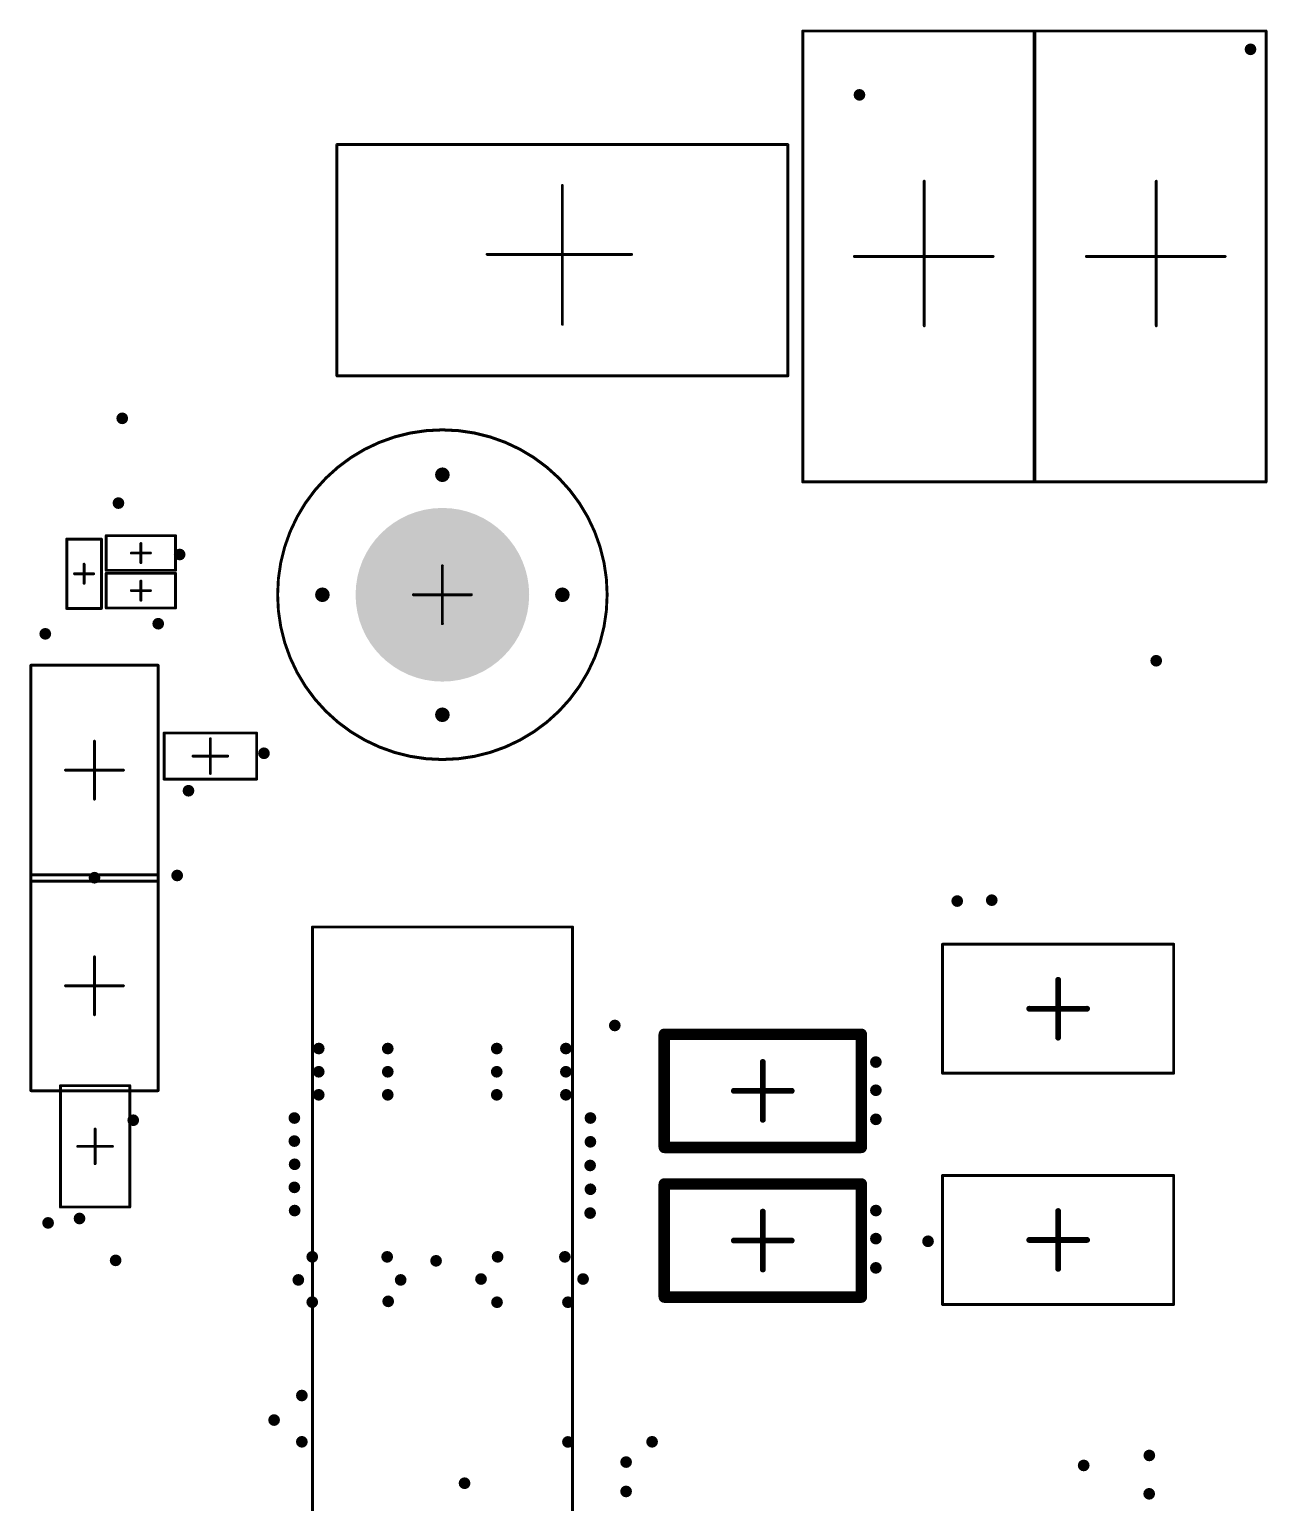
# Model space of a CAD drawing. Header units: inches. Extents: x -0.46 to 4.93, y -0.49 to 6.86.
# Drawn here: x 2.838 to 3.681, y 2.354 to 3.357 of the extents above; entities that cross this region are included whole.
import ezdxf

# ---------------------------------------------------------------- set-up
doc = ezdxf.new("R2010")
doc.units = ezdxf.units.IN
doc.header["$MEASUREMENT"] = 0
for name, color, linetype in [('Pad Holes', 156, 'Continuous'), ('Top Courtyard', 56, 'Continuous'), ('Via Holes', 16, 'Continuous')]:
    doc.layers.add(name, color=color, linetype=linetype)

# ---------------------------------------------------------------- blocks, each defined once
blk = doc.blocks.new('DCK6_65_58')
at = {"layer": 'Top Courtyard'}
for points in [[(-0.0756, -0.0433, 0.00197, 0.00197, 0), (-0.0756, 0.0433, 0.00197, 0.00197, 0)], [(0.0715, 0.0433, 0.00197, 0.00197, 0), (-0.0756, 0.0433, 0.00197, 0.00197, 0)], [(0.0715, -0.0433, 0.00197, 0.00197, 0), (0.0715, 0.0433, 0.00197, 0.00197, 0)], [(0, -0.0197, 0.00197, 0.00197, 0), (0, 0.0197, 0.00197, 0.00197, 0)], [(0.0197, 0, 0.00197, 0.00197, 0), (-0.0197, 0, 0.00197, 0.00197, 0)], [(0.0715, -0.0433, 0.00197, 0.00197, 0), (-0.0756, -0.0433, 0.00197, 0.00197, 0)]]:
    blk.add_lwpolyline(points, format="xyseb", dxfattribs=at)
for points in [[(-0.0761, 0.0433, 0.000984, 0.000984, 1), (-0.0751, 0.0433, 0.000984, 0.000984, 1)], [(-0.0761, 0.0433, 0.000984, 0.000984, 1), (-0.0751, 0.0433, 0.000984, 0.000984, 1)], [(0.071, 0.0433, 0.000984, 0.000984, 1), (0.0719, 0.0433, 0.000984, 0.000984, 1)], [(0.071, 0.0433, 0.000984, 0.000984, 1), (0.0719, 0.0433, 0.000984, 0.000984, 1)], [(-0.0005, 0.0197, 0.000984, 0.000984, 1), (0.0005, 0.0197, 0.000984, 0.000984, 1)], [(-0.0202, 0, 0.000984, 0.000984, 1), (-0.0192, 0, 0.000984, 0.000984, 1)], [(0.0192, 0, 0.000984, 0.000984, 1), (0.0202, 0, 0.000984, 0.000984, 1)], [(-0.0005, -0.0197, 0.000984, 0.000984, 1), (0.0005, -0.0197, 0.000984, 0.000984, 1)], [(-0.0761, -0.0433, 0.000984, 0.000984, 1), (-0.0751, -0.0433, 0.000984, 0.000984, 1)], [(-0.0761, -0.0433, 0.000984, 0.000984, 1), (-0.0751, -0.0433, 0.000984, 0.000984, 1)], [(0.071, -0.0433, 0.000984, 0.000984, 1), (0.0719, -0.0433, 0.000984, 0.000984, 1)], [(0.071, -0.0433, 0.000984, 0.000984, 1), (0.0719, -0.0433, 0.000984, 0.000984, 1)]]:
    blk.add_lwpolyline(points, format="xyseb", close=True, dxfattribs=at)
blk = doc.blocks.new('CAPC0402_1005_70_N_99')
at = {"layer": 'Top Courtyard'}
for points in [[(-0.0413, 0.0236, 0.00197, 0.00197, 0), (-0.0413, -0.0236, 0.00197, 0.00197, 0)], [(-0.0413, 0.0236, 0.00197, 0.00197, 0), (0.0413, 0.0236, 0.00197, 0.00197, 0)], [(0.0413, 0.0236, 0.00197, 0.00197, 0), (0.0413, -0.0236, 0.00197, 0.00197, 0)], [(0, 0.0118, 0.00197, 0.00197, 0), (0, -0.0118, 0.00197, 0.00197, 0)], [(-0.0118, 0, 0.00197, 0.00197, 0), (0.0118, 0, 0.00197, 0.00197, 0)], [(-0.0413, -0.0236, 0.00197, 0.00197, 0), (0.0413, -0.0236, 0.00197, 0.00197, 0)]]:
    blk.add_lwpolyline(points, format="xyseb", dxfattribs=at)
for points in [[(-0.0418, 0.0236, 0.000984, 0.000984, 1), (-0.0408, 0.0236, 0.000984, 0.000984, 1)], [(-0.0418, 0.0236, 0.000984, 0.000984, 1), (-0.0408, 0.0236, 0.000984, 0.000984, 1)], [(0.0408, 0.0236, 0.000984, 0.000984, 1), (0.0418, 0.0236, 0.000984, 0.000984, 1)], [(0.0408, 0.0236, 0.000984, 0.000984, 1), (0.0418, 0.0236, 0.000984, 0.000984, 1)], [(-0.0005, 0.0118, 0.000984, 0.000984, 1), (0.0005, 0.0118, 0.000984, 0.000984, 1)], [(-0.0123, 0, 0.000984, 0.000984, 1), (-0.0113, 0, 0.000984, 0.000984, 1)], [(0.0113, 0, 0.000984, 0.000984, 1), (0.0123, 0, 0.000984, 0.000984, 1)], [(-0.0005, -0.0118, 0.000984, 0.000984, 1), (0.0005, -0.0118, 0.000984, 0.000984, 1)], [(-0.0418, -0.0236, 0.000984, 0.000984, 1), (-0.0408, -0.0236, 0.000984, 0.000984, 1)], [(-0.0418, -0.0236, 0.000984, 0.000984, 1), (-0.0408, -0.0236, 0.000984, 0.000984, 1)], [(0.0408, -0.0236, 0.000984, 0.000984, 1), (0.0418, -0.0236, 0.000984, 0.000984, 1)], [(0.0408, -0.0236, 0.000984, 0.000984, 1), (0.0418, -0.0236, 0.000984, 0.000984, 1)]]:
    blk.add_lwpolyline(points, format="xyseb", close=True, dxfattribs=at)
blk = doc.blocks.new('FP_CL21_IPC_B_195')
at = {"layer": 'Top Courtyard'}
for points in [[(0.0671, 0.0385, 0.00787, 0.00787, 0), (-0.0671, 0.0385, 0.00787, 0.00787, 0)], [(-0.0671, 0.0385, 0.00787, 0.00787, 0), (-0.0671, -0.0385, 0.00787, 0.00787, 0)], [(0.0671, 0.0385, 0.00787, 0.00787, 0), (0.0671, -0.0385, 0.00787, 0.00787, 0)], [(0, 0.0197, 0.00394, 0.00394, 0), (0, -0.0197, 0.00394, 0.00394, 0)], [(0.0197, 0, 0.00394, 0.00394, 0), (-0.0197, 0, 0.00394, 0.00394, 0)], [(0.0671, -0.0385, 0.00787, 0.00787, 0), (-0.0671, -0.0385, 0.00787, 0.00787, 0)]]:
    blk.add_lwpolyline(points, format="xyseb", dxfattribs=at)
for points in [[(-0.069, 0.0385, 0.00394, 0.00394, 1), (-0.0651, 0.0385, 0.00394, 0.00394, 1)], [(-0.069, 0.0385, 0.00394, 0.00394, 1), (-0.0651, 0.0385, 0.00394, 0.00394, 1)], [(0.0651, 0.0385, 0.00394, 0.00394, 1), (0.069, 0.0385, 0.00394, 0.00394, 1)], [(0.0651, 0.0385, 0.00394, 0.00394, 1), (0.069, 0.0385, 0.00394, 0.00394, 1)], [(-0.001, 0.0197, 0.00197, 0.00197, 1), (0.001, 0.0197, 0.00197, 0.00197, 1)], [(-0.0207, 0, 0.00197, 0.00197, 1), (-0.0187, 0, 0.00197, 0.00197, 1)], [(0.0187, 0, 0.00197, 0.00197, 1), (0.0207, 0, 0.00197, 0.00197, 1)], [(-0.001, -0.0197, 0.00197, 0.00197, 1), (0.001, -0.0197, 0.00197, 0.00197, 1)], [(-0.069, -0.0385, 0.00394, 0.00394, 1), (-0.0651, -0.0385, 0.00394, 0.00394, 1)], [(-0.069, -0.0385, 0.00394, 0.00394, 1), (-0.0651, -0.0385, 0.00394, 0.00394, 1)], [(0.0651, -0.0385, 0.00394, 0.00394, 1), (0.069, -0.0385, 0.00394, 0.00394, 1)], [(0.0651, -0.0385, 0.00394, 0.00394, 1), (0.069, -0.0385, 0.00394, 0.00394, 1)]]:
    blk.add_lwpolyline(points, format="xyseb", close=True, dxfattribs=at)
blk = doc.blocks.new('FP_CL21_IPC_B_196')
at = {"layer": 'Top Courtyard'}
for points in [[(0.0671, 0.0385, 0.00787, 0.00787, 0), (-0.0671, 0.0385, 0.00787, 0.00787, 0)], [(-0.0671, -0.0385, 0.00787, 0.00787, 0), (-0.0671, 0.0385, 0.00787, 0.00787, 0)], [(0.0671, 0.0385, 0.00787, 0.00787, 0), (0.0671, -0.0385, 0.00787, 0.00787, 0)], [(0, 0.0197, 0.00394, 0.00394, 0), (0, -0.0197, 0.00394, 0.00394, 0)], [(0.0197, 0, 0.00394, 0.00394, 0), (-0.0197, 0, 0.00394, 0.00394, 0)], [(0.0671, -0.0385, 0.00787, 0.00787, 0), (-0.0671, -0.0385, 0.00787, 0.00787, 0)]]:
    blk.add_lwpolyline(points, format="xyseb", dxfattribs=at)
for points in [[(-0.069, 0.0385, 0.00394, 0.00394, 1), (-0.0651, 0.0385, 0.00394, 0.00394, 1)], [(-0.069, 0.0385, 0.00394, 0.00394, 1), (-0.0651, 0.0385, 0.00394, 0.00394, 1)], [(0.0651, 0.0385, 0.00394, 0.00394, 1), (0.069, 0.0385, 0.00394, 0.00394, 1)], [(0.0651, 0.0385, 0.00394, 0.00394, 1), (0.069, 0.0385, 0.00394, 0.00394, 1)], [(-0.001, 0.0197, 0.00197, 0.00197, 1), (0.001, 0.0197, 0.00197, 0.00197, 1)], [(-0.0207, 0, 0.00197, 0.00197, 1), (-0.0187, 0, 0.00197, 0.00197, 1)], [(0.0187, 0, 0.00197, 0.00197, 1), (0.0207, 0, 0.00197, 0.00197, 1)], [(-0.001, -0.0197, 0.00197, 0.00197, 1), (0.001, -0.0197, 0.00197, 0.00197, 1)], [(-0.069, -0.0385, 0.00394, 0.00394, 1), (-0.0651, -0.0385, 0.00394, 0.00394, 1)], [(-0.069, -0.0385, 0.00394, 0.00394, 1), (-0.0651, -0.0385, 0.00394, 0.00394, 1)], [(0.0651, -0.0385, 0.00394, 0.00394, 1), (0.069, -0.0385, 0.00394, 0.00394, 1)], [(0.0651, -0.0385, 0.00394, 0.00394, 1), (0.069, -0.0385, 0.00394, 0.00394, 1)]]:
    blk.add_lwpolyline(points, format="xyseb", close=True, dxfattribs=at)
blk = doc.blocks.new('RESC0201_0603__L_502')
at = {"layer": 'Top Courtyard'}
for points in [[(-0.0236, 0.0118, 0.00197, 0.00197, 0), (-0.0236, -0.0118, 0.00197, 0.00197, 0)], [(0.0236, 0.0118, 0.00197, 0.00197, 0), (-0.0236, 0.0118, 0.00197, 0.00197, 0)], [(0.0236, 0.0118, 0.00197, 0.00197, 0), (0.0236, -0.0118, 0.00197, 0.00197, 0)], [(0.0065, 0, 0.00197, 0.00197, 0), (-0.0065, 0, 0.00197, 0.00197, 0)], [(0, 0.0065, 0.00197, 0.00197, 0), (0, -0.0065, 0.00197, 0.00197, 0)], [(0.0236, -0.0118, 0.00197, 0.00197, 0), (-0.0236, -0.0118, 0.00197, 0.00197, 0)]]:
    blk.add_lwpolyline(points, format="xyseb", dxfattribs=at)
for points in [[(-0.0241, 0.0118, 0.000984, 0.000984, 1), (-0.0231, 0.0118, 0.000984, 0.000984, 1)], [(-0.0241, 0.0118, 0.000984, 0.000984, 1), (-0.0231, 0.0118, 0.000984, 0.000984, 1)], [(0.0231, 0.0118, 0.000984, 0.000984, 1), (0.0241, 0.0118, 0.000984, 0.000984, 1)], [(0.0231, 0.0118, 0.000984, 0.000984, 1), (0.0241, 0.0118, 0.000984, 0.000984, 1)], [(-0.007, 0, 0.000984, 0.000984, 1), (-0.006, 0, 0.000984, 0.000984, 1)], [(-0.0005, 0.0065, 0.000984, 0.000984, 1), (0.0005, 0.0065, 0.000984, 0.000984, 1)], [(0.006, 0, 0.000984, 0.000984, 1), (0.007, 0, 0.000984, 0.000984, 1)], [(-0.0005, -0.0065, 0.000984, 0.000984, 1), (0.0005, -0.0065, 0.000984, 0.000984, 1)], [(-0.0241, -0.0118, 0.000984, 0.000984, 1), (-0.0231, -0.0118, 0.000984, 0.000984, 1)], [(-0.0241, -0.0118, 0.000984, 0.000984, 1), (-0.0231, -0.0118, 0.000984, 0.000984, 1)], [(0.0231, -0.0118, 0.000984, 0.000984, 1), (0.0241, -0.0118, 0.000984, 0.000984, 1)], [(0.0231, -0.0118, 0.000984, 0.000984, 1), (0.0241, -0.0118, 0.000984, 0.000984, 1)]]:
    blk.add_lwpolyline(points, format="xyseb", close=True, dxfattribs=at)
blk = doc.blocks.new('RESC0201_0603__L_503')
at = {"layer": 'Top Courtyard'}
for points in [[(-0.0236, -0.0118, 0.00197, 0.00197, 0), (-0.0236, 0.0118, 0.00197, 0.00197, 0)], [(-0.0236, 0.0118, 0.00197, 0.00197, 0), (0.0236, 0.0118, 0.00197, 0.00197, 0)], [(0.0236, -0.0118, 0.00197, 0.00197, 0), (0.0236, 0.0118, 0.00197, 0.00197, 0)], [(0.0065, 0, 0.00197, 0.00197, 0), (-0.0065, 0, 0.00197, 0.00197, 0)], [(0, -0.0065, 0.00197, 0.00197, 0), (0, 0.0065, 0.00197, 0.00197, 0)], [(0.0236, -0.0118, 0.00197, 0.00197, 0), (-0.0236, -0.0118, 0.00197, 0.00197, 0)]]:
    blk.add_lwpolyline(points, format="xyseb", dxfattribs=at)
for points in [[(-0.0241, 0.0118, 0.000984, 0.000984, 1), (-0.0231, 0.0118, 0.000984, 0.000984, 1)], [(-0.0241, 0.0118, 0.000984, 0.000984, 1), (-0.0231, 0.0118, 0.000984, 0.000984, 1)], [(0.0231, 0.0118, 0.000984, 0.000984, 1), (0.0241, 0.0118, 0.000984, 0.000984, 1)], [(0.0231, 0.0118, 0.000984, 0.000984, 1), (0.0241, 0.0118, 0.000984, 0.000984, 1)], [(-0.007, 0, 0.000984, 0.000984, 1), (-0.006, 0, 0.000984, 0.000984, 1)], [(-0.0005, 0.0065, 0.000984, 0.000984, 1), (0.0005, 0.0065, 0.000984, 0.000984, 1)], [(0.006, 0, 0.000984, 0.000984, 1), (0.007, 0, 0.000984, 0.000984, 1)], [(-0.0005, -0.0065, 0.000984, 0.000984, 1), (0.0005, -0.0065, 0.000984, 0.000984, 1)], [(-0.0241, -0.0118, 0.000984, 0.000984, 1), (-0.0231, -0.0118, 0.000984, 0.000984, 1)], [(-0.0241, -0.0118, 0.000984, 0.000984, 1), (-0.0231, -0.0118, 0.000984, 0.000984, 1)], [(0.0231, -0.0118, 0.000984, 0.000984, 1), (0.0241, -0.0118, 0.000984, 0.000984, 1)], [(0.0231, -0.0118, 0.000984, 0.000984, 1), (0.0241, -0.0118, 0.000984, 0.000984, 1)]]:
    blk.add_lwpolyline(points, format="xyseb", close=True, dxfattribs=at)
blk = doc.blocks.new('RESC0201_0603__L_505')
at = {"layer": 'Top Courtyard'}
for points in [[(-0.0236, -0.0118, 0.00197, 0.00197, 0), (-0.0236, 0.0118, 0.00197, 0.00197, 0)], [(-0.0236, 0.0118, 0.00197, 0.00197, 0), (0.0236, 0.0118, 0.00197, 0.00197, 0)], [(0.0236, -0.0118, 0.00197, 0.00197, 0), (0.0236, 0.0118, 0.00197, 0.00197, 0)], [(-0.0065, 0, 0.00197, 0.00197, 0), (0.0065, 0, 0.00197, 0.00197, 0)], [(0, -0.0065, 0.00197, 0.00197, 0), (0, 0.0065, 0.00197, 0.00197, 0)], [(-0.0236, -0.0118, 0.00197, 0.00197, 0), (0.0236, -0.0118, 0.00197, 0.00197, 0)]]:
    blk.add_lwpolyline(points, format="xyseb", dxfattribs=at)
for points in [[(-0.0241, 0.0118, 0.000984, 0.000984, 1), (-0.0231, 0.0118, 0.000984, 0.000984, 1)], [(-0.0241, 0.0118, 0.000984, 0.000984, 1), (-0.0231, 0.0118, 0.000984, 0.000984, 1)], [(0.0231, 0.0118, 0.000984, 0.000984, 1), (0.0241, 0.0118, 0.000984, 0.000984, 1)], [(0.0231, 0.0118, 0.000984, 0.000984, 1), (0.0241, 0.0118, 0.000984, 0.000984, 1)], [(-0.007, 0, 0.000984, 0.000984, 1), (-0.006, 0, 0.000984, 0.000984, 1)], [(-0.0005, 0.0065, 0.000984, 0.000984, 1), (0.0005, 0.0065, 0.000984, 0.000984, 1)], [(0.006, 0, 0.000984, 0.000984, 1), (0.007, 0, 0.000984, 0.000984, 1)], [(-0.0005, -0.0065, 0.000984, 0.000984, 1), (0.0005, -0.0065, 0.000984, 0.000984, 1)], [(-0.0241, -0.0118, 0.000984, 0.000984, 1), (-0.0231, -0.0118, 0.000984, 0.000984, 1)], [(-0.0241, -0.0118, 0.000984, 0.000984, 1), (-0.0231, -0.0118, 0.000984, 0.000984, 1)], [(0.0231, -0.0118, 0.000984, 0.000984, 1), (0.0241, -0.0118, 0.000984, 0.000984, 1)], [(0.0231, -0.0118, 0.000984, 0.000984, 1), (0.0241, -0.0118, 0.000984, 0.000984, 1)]]:
    blk.add_lwpolyline(points, format="xyseb", close=True, dxfattribs=at)
blk = doc.blocks.new('DCK6_65_562')
at = {"layer": 'Top Courtyard'}
for points in [[(-0.0756, 0.0433, 0.00197, 0.00197, 0), (-0.0756, -0.0433, 0.00197, 0.00197, 0)], [(-0.0756, 0.0433, 0.00197, 0.00197, 0), (0.0715, 0.0433, 0.00197, 0.00197, 0)], [(0.0715, 0.0433, 0.00197, 0.00197, 0), (0.0715, -0.0433, 0.00197, 0.00197, 0)], [(0, 0.0197, 0.00197, 0.00197, 0), (0, -0.0197, 0.00197, 0.00197, 0)], [(-0.0197, 0, 0.00197, 0.00197, 0), (0.0197, 0, 0.00197, 0.00197, 0)], [(-0.0756, -0.0433, 0.00197, 0.00197, 0), (0.0715, -0.0433, 0.00197, 0.00197, 0)]]:
    blk.add_lwpolyline(points, format="xyseb", dxfattribs=at)
for points in [[(-0.0761, 0.0433, 0.000984, 0.000984, 1), (-0.0751, 0.0433, 0.000984, 0.000984, 1)], [(-0.0761, 0.0433, 0.000984, 0.000984, 1), (-0.0751, 0.0433, 0.000984, 0.000984, 1)], [(0.071, 0.0433, 0.000984, 0.000984, 1), (0.0719, 0.0433, 0.000984, 0.000984, 1)], [(0.071, 0.0433, 0.000984, 0.000984, 1), (0.0719, 0.0433, 0.000984, 0.000984, 1)], [(-0.0005, 0.0197, 0.000984, 0.000984, 1), (0.0005, 0.0197, 0.000984, 0.000984, 1)], [(-0.0202, 0, 0.000984, 0.000984, 1), (-0.0192, 0, 0.000984, 0.000984, 1)], [(0.0192, 0, 0.000984, 0.000984, 1), (0.0202, 0, 0.000984, 0.000984, 1)], [(-0.0005, -0.0197, 0.000984, 0.000984, 1), (0.0005, -0.0197, 0.000984, 0.000984, 1)], [(-0.0761, -0.0433, 0.000984, 0.000984, 1), (-0.0751, -0.0433, 0.000984, 0.000984, 1)], [(-0.0761, -0.0433, 0.000984, 0.000984, 1), (-0.0751, -0.0433, 0.000984, 0.000984, 1)], [(0.071, -0.0433, 0.000984, 0.000984, 1), (0.0719, -0.0433, 0.000984, 0.000984, 1)], [(0.071, -0.0433, 0.000984, 0.000984, 1), (0.0719, -0.0433, 0.000984, 0.000984, 1)]]:
    blk.add_lwpolyline(points, format="xyseb", close=True, dxfattribs=at)
blk = doc.blocks.new('KSTN_5019_V_608')
at = {"layer": 'Top Courtyard'}
for points in [[(0.0787, 0.0439, 0.00197, 0.00197, 0), (-0.0787, 0.0439, 0.00197, 0.00197, 0)], [(-0.0787, 0.0439, 0.00197, 0.00197, 0), (-0.0787, -0.0439, 0.00197, 0.00197, 0)], [(0.0787, 0.0439, 0.00197, 0.00197, 0), (0.0787, -0.0439, 0.00197, 0.00197, 0)], [(0, 0.0197, 0.00394, 0.00394, 0), (0, -0.0197, 0.00394, 0.00394, 0)], [(0.0197, 0, 0.00394, 0.00394, 0), (-0.0197, 0, 0.00394, 0.00394, 0)], [(0.0787, -0.0439, 0.00197, 0.00197, 0), (-0.0787, -0.0439, 0.00197, 0.00197, 0)]]:
    blk.add_lwpolyline(points, format="xyseb", dxfattribs=at)
for points in [[(-0.0792, 0.0439, 0.000984, 0.000984, 1), (-0.0782, 0.0439, 0.000984, 0.000984, 1)], [(-0.0792, 0.0439, 0.000984, 0.000984, 1), (-0.0782, 0.0439, 0.000984, 0.000984, 1)], [(0.0782, 0.0439, 0.000984, 0.000984, 1), (0.0792, 0.0439, 0.000984, 0.000984, 1)], [(0.0782, 0.0439, 0.000984, 0.000984, 1), (0.0792, 0.0439, 0.000984, 0.000984, 1)], [(-0.001, 0.0197, 0.00197, 0.00197, 1), (0.001, 0.0197, 0.00197, 0.00197, 1)], [(-0.0207, 0, 0.00197, 0.00197, 1), (-0.0187, 0, 0.00197, 0.00197, 1)], [(0.0187, 0, 0.00197, 0.00197, 1), (0.0207, 0, 0.00197, 0.00197, 1)], [(-0.001, -0.0197, 0.00197, 0.00197, 1), (0.001, -0.0197, 0.00197, 0.00197, 1)], [(-0.0792, -0.0439, 0.000984, 0.000984, 1), (-0.0782, -0.0439, 0.000984, 0.000984, 1)], [(-0.0792, -0.0439, 0.000984, 0.000984, 1), (-0.0782, -0.0439, 0.000984, 0.000984, 1)], [(0.0782, -0.0439, 0.000984, 0.000984, 1), (0.0792, -0.0439, 0.000984, 0.000984, 1)], [(0.0782, -0.0439, 0.000984, 0.000984, 1), (0.0792, -0.0439, 0.000984, 0.000984, 1)]]:
    blk.add_lwpolyline(points, format="xyseb", close=True, dxfattribs=at)
blk = doc.blocks.new('KSTN_5019_V_621')
at = {"layer": 'Top Courtyard'}
for points in [[(0.0787, 0.0439, 0.00197, 0.00197, 0), (-0.0787, 0.0439, 0.00197, 0.00197, 0)], [(-0.0787, 0.0439, 0.00197, 0.00197, 0), (-0.0787, -0.0439, 0.00197, 0.00197, 0)], [(0.0787, 0.0439, 0.00197, 0.00197, 0), (0.0787, -0.0439, 0.00197, 0.00197, 0)], [(0, 0.0197, 0.00394, 0.00394, 0), (0, -0.0197, 0.00394, 0.00394, 0)], [(0.0197, 0, 0.00394, 0.00394, 0), (-0.0197, 0, 0.00394, 0.00394, 0)], [(0.0787, -0.0439, 0.00197, 0.00197, 0), (-0.0787, -0.0439, 0.00197, 0.00197, 0)]]:
    blk.add_lwpolyline(points, format="xyseb", dxfattribs=at)
for points in [[(-0.0792, 0.0439, 0.000984, 0.000984, 1), (-0.0782, 0.0439, 0.000984, 0.000984, 1)], [(-0.0792, 0.0439, 0.000984, 0.000984, 1), (-0.0782, 0.0439, 0.000984, 0.000984, 1)], [(0.0782, 0.0439, 0.000984, 0.000984, 1), (0.0792, 0.0439, 0.000984, 0.000984, 1)], [(0.0782, 0.0439, 0.000984, 0.000984, 1), (0.0792, 0.0439, 0.000984, 0.000984, 1)], [(-0.001, 0.0197, 0.00197, 0.00197, 1), (0.001, 0.0197, 0.00197, 0.00197, 1)], [(-0.0207, 0, 0.00197, 0.00197, 1), (-0.0187, 0, 0.00197, 0.00197, 1)], [(0.0187, 0, 0.00197, 0.00197, 1), (0.0207, 0, 0.00197, 0.00197, 1)], [(-0.001, -0.0197, 0.00197, 0.00197, 1), (0.001, -0.0197, 0.00197, 0.00197, 1)], [(-0.0792, -0.0439, 0.000984, 0.000984, 1), (-0.0782, -0.0439, 0.000984, 0.000984, 1)], [(-0.0792, -0.0439, 0.000984, 0.000984, 1), (-0.0782, -0.0439, 0.000984, 0.000984, 1)], [(0.0782, -0.0439, 0.000984, 0.000984, 1), (0.0792, -0.0439, 0.000984, 0.000984, 1)], [(0.0782, -0.0439, 0.000984, 0.000984, 1), (0.0792, -0.0439, 0.000984, 0.000984, 1)]]:
    blk.add_lwpolyline(points, format="xyseb", close=True, dxfattribs=at)
blk = doc.blocks.new('9774030243R_758')
at = {"layer": 'Pad Holes'}
h = blk.add_hatch(color=7, dxfattribs=at)
edge = h.paths.add_edge_path()
edge.add_arc((0, 0), 0.0591, 0, 360)
at = {"layer": 'Via Holes'}
h = blk.add_hatch(color=7, dxfattribs=at)
edge = h.paths.add_edge_path()
edge.add_arc((0, 0.0817), 0.005, 0, 360)
h = blk.add_hatch(color=7, dxfattribs=at)
edge = h.paths.add_edge_path()
edge.add_arc((-0.0817, 0), 0.005, 0, 360)
h = blk.add_hatch(color=7, dxfattribs=at)
edge = h.paths.add_edge_path()
edge.add_arc((0.0817, 0), 0.005, 0, 360)
h = blk.add_hatch(color=7, dxfattribs=at)
edge = h.paths.add_edge_path()
edge.add_arc((0, -0.0817), 0.005, 0, 360)
at = {"layer": 'Top Courtyard'}
for points in [[(0.1122, 0, 0.00197, 0.00197, 1), (-0.1122, 0, 0.00197, 0.00197, 1)], [(-0.0005, 0.0197, 0.000984, 0.000984, 1), (0.0005, 0.0197, 0.000984, 0.000984, 1)], [(-0.1127, 0, 0.000984, 0.000984, 1), (-0.1117, 0, 0.000984, 0.000984, 1)], [(-0.0202, 0, 0.000984, 0.000984, 1), (-0.0192, 0, 0.000984, 0.000984, 1)], [(0.0192, 0, 0.000984, 0.000984, 1), (0.0202, 0, 0.000984, 0.000984, 1)], [(0.1117, 0, 0.000984, 0.000984, 1), (0.1127, 0, 0.000984, 0.000984, 1)], [(-0.0005, -0.0197, 0.000984, 0.000984, 1), (0.0005, -0.0197, 0.000984, 0.000984, 1)]]:
    blk.add_lwpolyline(points, format="xyseb", close=True, dxfattribs=at)
for points in [[(0, -0.0197, 0.00197, 0.00197, 0), (0, 0.0197, 0.00197, 0.00197, 0)], [(0.0197, 0, 0.00197, 0.00197, 0), (-0.0197, 0, 0.00197, 0.00197, 0)]]:
    blk.add_lwpolyline(points, format="xyseb", dxfattribs=at)
blk = doc.blocks.new('DF40HC_3_0__100DS_0_4V__S_M_MAX_A_S4_F_________1_786')
at = {"layer": 'Top Courtyard'}
for points in [[(-0.557, 0.6691, 0.00197, 0.00197, 1), (-0.7814, 0.6691, 0.00197, 0.00197, 1)], [(-0.4434, 0.7577, 0.000984, 0.000984, 1), (-0.4424, 0.7577, 0.000984, 0.000984, 1)], [(-0.4434, 0.7577, 0.000984, 0.000984, 1), (-0.4424, 0.7577, 0.000984, 0.000984, 1)], [(-0.6697, 0.6888, 0.000984, 0.000984, 1), (-0.6687, 0.6888, 0.000984, 0.000984, 1)], [(-0.7819, 0.6691, 0.000984, 0.000984, 1), (-0.7809, 0.6691, 0.000984, 0.000984, 1)], [(-0.6893, 0.6691, 0.000984, 0.000984, 1), (-0.6884, 0.6691, 0.000984, 0.000984, 1)], [(-0.65, 0.6691, 0.000984, 0.000984, 1), (-0.649, 0.6691, 0.000984, 0.000984, 1)], [(-0.5575, 0.6691, 0.000984, 0.000984, 1), (-0.5565, 0.6691, 0.000984, 0.000984, 1)], [(-0.6697, 0.6495, 0.000984, 0.000984, 1), (-0.6687, 0.6495, 0.000984, 0.000984, 1)], [(-0.4434, 0.5806, 0.000984, 0.000984, 1), (-0.4424, 0.5806, 0.000984, 0.000984, 1)], [(-0.4434, 0.5806, 0.000984, 0.000984, 1), (-0.4424, 0.5806, 0.000984, 0.000984, 1)]]:
    blk.add_lwpolyline(points, format="xyseb", close=True, dxfattribs=at)
for points in [[(0.4626, 0.7577, 0.00197, 0.00197, 0), (-0.4429, 0.7577, 0.00197, 0.00197, 0)], [(-0.4429, 0.5806, 0.00197, 0.00197, 0), (-0.4429, 0.7577, 0.00197, 0.00197, 0)], [(-0.6692, 0.6495, 0.00197, 0.00197, 0), (-0.6692, 0.6888, 0.00197, 0.00197, 0)], [(-0.6495, 0.6691, 0.00197, 0.00197, 0), (-0.6888, 0.6691, 0.00197, 0.00197, 0)], [(0.4626, 0.5806, 0.00197, 0.00197, 0), (-0.4429, 0.5806, 0.00197, 0.00197, 0)]]:
    blk.add_lwpolyline(points, format="xyseb", dxfattribs=at)
blk = doc.blocks.new('CAPC0402_1005_60_L_836')
at = {"layer": 'Top Courtyard'}
for points in [[(0.0315, 0.0157, 0.00197, 0.00197, 0), (-0.0315, 0.0157, 0.00197, 0.00197, 0)], [(-0.0315, 0.0157, 0.00197, 0.00197, 0), (-0.0315, -0.0157, 0.00197, 0.00197, 0)], [(0, 0.0118, 0.00197, 0.00197, 0), (0, -0.0118, 0.00197, 0.00197, 0)], [(0.0315, 0.0157, 0.00197, 0.00197, 0), (0.0315, -0.0157, 0.00197, 0.00197, 0)], [(0.0118, 0, 0.00197, 0.00197, 0), (-0.0118, 0, 0.00197, 0.00197, 0)], [(0.0315, -0.0157, 0.00197, 0.00197, 0), (-0.0315, -0.0157, 0.00197, 0.00197, 0)]]:
    blk.add_lwpolyline(points, format="xyseb", dxfattribs=at)
for points in [[(-0.032, 0.0157, 0.000984, 0.000984, 1), (-0.031, 0.0157, 0.000984, 0.000984, 1)], [(-0.032, 0.0157, 0.000984, 0.000984, 1), (-0.031, 0.0157, 0.000984, 0.000984, 1)], [(-0.0005, 0.0118, 0.000984, 0.000984, 1), (0.0005, 0.0118, 0.000984, 0.000984, 1)], [(0.031, 0.0157, 0.000984, 0.000984, 1), (0.032, 0.0157, 0.000984, 0.000984, 1)], [(0.031, 0.0157, 0.000984, 0.000984, 1), (0.032, 0.0157, 0.000984, 0.000984, 1)], [(-0.0123, 0, 0.000984, 0.000984, 1), (-0.0113, 0, 0.000984, 0.000984, 1)], [(0.0113, 0, 0.000984, 0.000984, 1), (0.0123, 0, 0.000984, 0.000984, 1)], [(-0.032, -0.0157, 0.000984, 0.000984, 1), (-0.031, -0.0157, 0.000984, 0.000984, 1)], [(-0.032, -0.0157, 0.000984, 0.000984, 1), (-0.031, -0.0157, 0.000984, 0.000984, 1)], [(-0.0005, -0.0118, 0.000984, 0.000984, 1), (0.0005, -0.0118, 0.000984, 0.000984, 1)], [(0.031, -0.0157, 0.000984, 0.000984, 1), (0.032, -0.0157, 0.000984, 0.000984, 1)], [(0.031, -0.0157, 0.000984, 0.000984, 1), (0.032, -0.0157, 0.000984, 0.000984, 1)]]:
    blk.add_lwpolyline(points, format="xyseb", close=True, dxfattribs=at)
blk = doc.blocks.new('DTSM_32N_V_931')
at = {"layer": 'Top Courtyard'}
for points in [[(-0.1535, -0.0827, 0.00197, 0.00197, 0), (-0.1535, 0.0748, 0.00197, 0.00197, 0)], [(0.1535, 0.0748, 0.00197, 0.00197, 0), (-0.1535, 0.0748, 0.00197, 0.00197, 0)], [(0.1535, -0.0827, 0.00197, 0.00197, 0), (0.1535, 0.0748, 0.00197, 0.00197, 0)], [(0, 0, 0.00197, 0.00197, 0), (0, 0.0469, 0.00197, 0.00197, 0)], [(0, 0, 0.00197, 0.00197, 0), (-0.0512, 0, 0.00197, 0.00197, 0)], [(0.0472, 0, 0.00197, 0.00197, 0), (0, 0, 0.00197, 0.00197, 0)], [(0, -0.0476, 0.00197, 0.00197, 0), (0, 0, 0.00197, 0.00197, 0)], [(0.1535, -0.0827, 0.00197, 0.00197, 0), (-0.1535, -0.0827, 0.00197, 0.00197, 0)]]:
    blk.add_lwpolyline(points, format="xyseb", dxfattribs=at)
for points in [[(-0.154, 0.0748, 0.000984, 0.000984, 1), (-0.1531, 0.0748, 0.000984, 0.000984, 1)], [(-0.154, 0.0748, 0.000984, 0.000984, 1), (-0.1531, 0.0748, 0.000984, 0.000984, 1)], [(0.1531, 0.0748, 0.000984, 0.000984, 1), (0.154, 0.0748, 0.000984, 0.000984, 1)], [(0.1531, 0.0748, 0.000984, 0.000984, 1), (0.154, 0.0748, 0.000984, 0.000984, 1)], [(-0.0005, 0.0469, 0.000984, 0.000984, 1), (0.0005, 0.0469, 0.000984, 0.000984, 1)], [(-0.0517, 0, 0.000984, 0.000984, 1), (-0.0507, 0, 0.000984, 0.000984, 1)], [(-0.0005, 0, 0.000984, 0.000984, 1), (0.0005, 0, 0.000984, 0.000984, 1)], [(-0.0005, 0, 0.000984, 0.000984, 1), (0.0005, 0, 0.000984, 0.000984, 1)], [(-0.0005, 0, 0.000984, 0.000984, 1), (0.0005, 0, 0.000984, 0.000984, 1)], [(-0.0005, 0, 0.000984, 0.000984, 1), (0.0005, 0, 0.000984, 0.000984, 1)], [(0.0468, 0, 0.000984, 0.000984, 1), (0.0477, 0, 0.000984, 0.000984, 1)], [(-0.0005, -0.0476, 0.000984, 0.000984, 1), (0.0005, -0.0476, 0.000984, 0.000984, 1)], [(-0.154, -0.0827, 0.000984, 0.000984, 1), (-0.1531, -0.0827, 0.000984, 0.000984, 1)], [(-0.154, -0.0827, 0.000984, 0.000984, 1), (-0.1531, -0.0827, 0.000984, 0.000984, 1)], [(0.1531, -0.0827, 0.000984, 0.000984, 1), (0.154, -0.0827, 0.000984, 0.000984, 1)], [(0.1531, -0.0827, 0.000984, 0.000984, 1), (0.154, -0.0827, 0.000984, 0.000984, 1)]]:
    blk.add_lwpolyline(points, format="xyseb", close=True, dxfattribs=at)
blk = doc.blocks.new('DTSM_32N_V_932')
at = {"layer": 'Top Courtyard'}
for points in [[(-0.1535, -0.0827, 0.00197, 0.00197, 0), (-0.1535, 0.0748, 0.00197, 0.00197, 0)], [(-0.1535, 0.0748, 0.00197, 0.00197, 0), (0.1535, 0.0748, 0.00197, 0.00197, 0)], [(0.1535, -0.0827, 0.00197, 0.00197, 0), (0.1535, 0.0748, 0.00197, 0.00197, 0)], [(0, 0, 0.00197, 0.00197, 0), (0, 0.0469, 0.00197, 0.00197, 0)], [(-0.0512, 0, 0.00197, 0.00197, 0), (0, 0, 0.00197, 0.00197, 0)], [(0, 0, 0.00197, 0.00197, 0), (0.0472, 0, 0.00197, 0.00197, 0)], [(0, -0.0476, 0.00197, 0.00197, 0), (0, 0, 0.00197, 0.00197, 0)], [(-0.1535, -0.0827, 0.00197, 0.00197, 0), (0.1535, -0.0827, 0.00197, 0.00197, 0)]]:
    blk.add_lwpolyline(points, format="xyseb", dxfattribs=at)
for points in [[(-0.154, 0.0748, 0.000984, 0.000984, 1), (-0.1531, 0.0748, 0.000984, 0.000984, 1)], [(-0.154, 0.0748, 0.000984, 0.000984, 1), (-0.1531, 0.0748, 0.000984, 0.000984, 1)], [(0.1531, 0.0748, 0.000984, 0.000984, 1), (0.154, 0.0748, 0.000984, 0.000984, 1)], [(0.1531, 0.0748, 0.000984, 0.000984, 1), (0.154, 0.0748, 0.000984, 0.000984, 1)], [(-0.0005, 0.0469, 0.000984, 0.000984, 1), (0.0005, 0.0469, 0.000984, 0.000984, 1)], [(-0.0517, 0, 0.000984, 0.000984, 1), (-0.0507, 0, 0.000984, 0.000984, 1)], [(-0.0005, 0, 0.000984, 0.000984, 1), (0.0005, 0, 0.000984, 0.000984, 1)], [(-0.0005, 0, 0.000984, 0.000984, 1), (0.0005, 0, 0.000984, 0.000984, 1)], [(-0.0005, 0, 0.000984, 0.000984, 1), (0.0005, 0, 0.000984, 0.000984, 1)], [(-0.0005, 0, 0.000984, 0.000984, 1), (0.0005, 0, 0.000984, 0.000984, 1)], [(0.0468, 0, 0.000984, 0.000984, 1), (0.0477, 0, 0.000984, 0.000984, 1)], [(-0.0005, -0.0476, 0.000984, 0.000984, 1), (0.0005, -0.0476, 0.000984, 0.000984, 1)], [(-0.154, -0.0827, 0.000984, 0.000984, 1), (-0.1531, -0.0827, 0.000984, 0.000984, 1)], [(-0.154, -0.0827, 0.000984, 0.000984, 1), (-0.1531, -0.0827, 0.000984, 0.000984, 1)], [(0.1531, -0.0827, 0.000984, 0.000984, 1), (0.154, -0.0827, 0.000984, 0.000984, 1)], [(0.1531, -0.0827, 0.000984, 0.000984, 1), (0.154, -0.0827, 0.000984, 0.000984, 1)]]:
    blk.add_lwpolyline(points, format="xyseb", close=True, dxfattribs=at)
blk = doc.blocks.new('DTSM_32N_V_933')
at = {"layer": 'Top Courtyard'}
for points in [[(-0.1535, -0.0827, 0.00197, 0.00197, 0), (-0.1535, 0.0748, 0.00197, 0.00197, 0)], [(0.1535, 0.0748, 0.00197, 0.00197, 0), (-0.1535, 0.0748, 0.00197, 0.00197, 0)], [(0.1535, -0.0827, 0.00197, 0.00197, 0), (0.1535, 0.0748, 0.00197, 0.00197, 0)], [(0, 0, 0.00197, 0.00197, 0), (0, 0.0469, 0.00197, 0.00197, 0)], [(0, 0, 0.00197, 0.00197, 0), (-0.0512, 0, 0.00197, 0.00197, 0)], [(0, 0, 0.00197, 0.00197, 0), (0.0472, 0, 0.00197, 0.00197, 0)], [(0, -0.0476, 0.00197, 0.00197, 0), (0, 0, 0.00197, 0.00197, 0)], [(0.1535, -0.0827, 0.00197, 0.00197, 0), (-0.1535, -0.0827, 0.00197, 0.00197, 0)]]:
    blk.add_lwpolyline(points, format="xyseb", dxfattribs=at)
for points in [[(-0.154, 0.0748, 0.000984, 0.000984, 1), (-0.1531, 0.0748, 0.000984, 0.000984, 1)], [(-0.154, 0.0748, 0.000984, 0.000984, 1), (-0.1531, 0.0748, 0.000984, 0.000984, 1)], [(0.1531, 0.0748, 0.000984, 0.000984, 1), (0.154, 0.0748, 0.000984, 0.000984, 1)], [(0.1531, 0.0748, 0.000984, 0.000984, 1), (0.154, 0.0748, 0.000984, 0.000984, 1)], [(-0.0005, 0.0469, 0.000984, 0.000984, 1), (0.0005, 0.0469, 0.000984, 0.000984, 1)], [(-0.0517, 0, 0.000984, 0.000984, 1), (-0.0507, 0, 0.000984, 0.000984, 1)], [(-0.0005, 0, 0.000984, 0.000984, 1), (0.0005, 0, 0.000984, 0.000984, 1)], [(-0.0005, 0, 0.000984, 0.000984, 1), (0.0005, 0, 0.000984, 0.000984, 1)], [(-0.0005, 0, 0.000984, 0.000984, 1), (0.0005, 0, 0.000984, 0.000984, 1)], [(-0.0005, 0, 0.000984, 0.000984, 1), (0.0005, 0, 0.000984, 0.000984, 1)], [(0.0468, 0, 0.000984, 0.000984, 1), (0.0477, 0, 0.000984, 0.000984, 1)], [(-0.0005, -0.0476, 0.000984, 0.000984, 1), (0.0005, -0.0476, 0.000984, 0.000984, 1)], [(-0.154, -0.0827, 0.000984, 0.000984, 1), (-0.1531, -0.0827, 0.000984, 0.000984, 1)], [(-0.154, -0.0827, 0.000984, 0.000984, 1), (-0.1531, -0.0827, 0.000984, 0.000984, 1)], [(0.1531, -0.0827, 0.000984, 0.000984, 1), (0.154, -0.0827, 0.000984, 0.000984, 1)], [(0.1531, -0.0827, 0.000984, 0.000984, 1), (0.154, -0.0827, 0.000984, 0.000984, 1)]]:
    blk.add_lwpolyline(points, format="xyseb", close=True, dxfattribs=at)

msp = doc.modelspace()

# ---------------------------------------------------------------- hatches: boundary and pattern name
at = {"layer": 'Via Holes'}
h = msp.add_hatch(color=7, dxfattribs=at)
edge = h.paths.add_edge_path()
edge.add_arc((3.6693, 3.343), 0.004, 0, 360)
h = msp.add_hatch(color=7, dxfattribs=at)
edge = h.paths.add_edge_path()
edge.add_arc((3.403, 3.312), 0.004, 0, 360)
h = msp.add_hatch(color=7, dxfattribs=at)
edge = h.paths.add_edge_path()
edge.add_arc((2.901, 3.0918), 0.004, 0, 360)
h = msp.add_hatch(color=7, dxfattribs=at)
edge = h.paths.add_edge_path()
edge.add_arc((2.8984, 3.0341), 0.004, 0, 360)
h = msp.add_hatch(color=7, dxfattribs=at)
edge = h.paths.add_edge_path()
edge.add_arc((2.9401, 2.9991), 0.004, 0, 360)
h = msp.add_hatch(color=7, dxfattribs=at)
edge = h.paths.add_edge_path()
edge.add_arc((2.8486, 2.9451), 0.004, 0, 360)
h = msp.add_hatch(color=7, dxfattribs=at)
edge = h.paths.add_edge_path()
edge.add_arc((2.9255, 2.952), 0.004, 0, 360)
h = msp.add_hatch(color=7, dxfattribs=at)
edge = h.paths.add_edge_path()
edge.add_arc((3.6051, 2.9268), 0.004, 0, 360)
h = msp.add_hatch(color=7, dxfattribs=at)
edge = h.paths.add_edge_path()
edge.add_arc((2.9975, 2.8638), 0.004, 0, 360)
h = msp.add_hatch(color=7, dxfattribs=at)
edge = h.paths.add_edge_path()
edge.add_arc((2.9461, 2.8383), 0.004, 0, 360)
h = msp.add_hatch(color=7, dxfattribs=at)
edge = h.paths.add_edge_path()
edge.add_arc((2.8821, 2.7791), 0.004, 0, 360)
h = msp.add_hatch(color=7, dxfattribs=at)
edge = h.paths.add_edge_path()
edge.add_arc((2.9384, 2.7806), 0.004, 0, 360)
h = msp.add_hatch(color=7, dxfattribs=at)
edge = h.paths.add_edge_path()
edge.add_arc((3.4931, 2.7638), 0.004, 0, 360)
h = msp.add_hatch(color=7, dxfattribs=at)
edge = h.paths.add_edge_path()
edge.add_arc((3.4696, 2.7632), 0.004, 0, 360)
h = msp.add_hatch(color=7, dxfattribs=at)
edge = h.paths.add_edge_path()
edge.add_arc((3.2364, 2.6785), 0.004, 0, 360)
h = msp.add_hatch(color=7, dxfattribs=at)
edge = h.paths.add_edge_path()
edge.add_arc((3.0348, 2.6628), 0.004, 0, 360)
h = msp.add_hatch(color=7, dxfattribs=at)
edge = h.paths.add_edge_path()
edge.add_arc((3.0818, 2.6628), 0.004, 0, 360)
h = msp.add_hatch(color=7, dxfattribs=at)
edge = h.paths.add_edge_path()
edge.add_arc((3.156, 2.6628), 0.004, 0, 360)
h = msp.add_hatch(color=7, dxfattribs=at)
edge = h.paths.add_edge_path()
edge.add_arc((3.2031, 2.6628), 0.004, 0, 360)
h = msp.add_hatch(color=7, dxfattribs=at)
edge = h.paths.add_edge_path()
edge.add_arc((3.4142, 2.6536), 0.004, 0, 360)
h = msp.add_hatch(color=7, dxfattribs=at)
edge = h.paths.add_edge_path()
edge.add_arc((3.0348, 2.647), 0.004, 0, 360)
h = msp.add_hatch(color=7, dxfattribs=at)
edge = h.paths.add_edge_path()
edge.add_arc((3.0818, 2.647), 0.004, 0, 360)
h = msp.add_hatch(color=7, dxfattribs=at)
edge = h.paths.add_edge_path()
edge.add_arc((3.156, 2.647), 0.004, 0, 360)
h = msp.add_hatch(color=7, dxfattribs=at)
edge = h.paths.add_edge_path()
edge.add_arc((3.2031, 2.647), 0.004, 0, 360)
h = msp.add_hatch(color=7, dxfattribs=at)
edge = h.paths.add_edge_path()
edge.add_arc((3.4142, 2.6344), 0.004, 0, 360)
h = msp.add_hatch(color=7, dxfattribs=at)
edge = h.paths.add_edge_path()
edge.add_arc((3.0348, 2.6313), 0.004, 0, 360)
h = msp.add_hatch(color=7, dxfattribs=at)
edge = h.paths.add_edge_path()
edge.add_arc((3.0818, 2.6313), 0.004, 0, 360)
h = msp.add_hatch(color=7, dxfattribs=at)
edge = h.paths.add_edge_path()
edge.add_arc((3.156, 2.6313), 0.004, 0, 360)
h = msp.add_hatch(color=7, dxfattribs=at)
edge = h.paths.add_edge_path()
edge.add_arc((3.2031, 2.6313), 0.004, 0, 360)
h = msp.add_hatch(color=7, dxfattribs=at)
edge = h.paths.add_edge_path()
edge.add_arc((2.9085, 2.614), 0.004, 0, 360)
h = msp.add_hatch(color=7, dxfattribs=at)
edge = h.paths.add_edge_path()
edge.add_arc((3.0182, 2.6155), 0.004, 0, 360)
h = msp.add_hatch(color=7, dxfattribs=at)
edge = h.paths.add_edge_path()
edge.add_arc((3.2198, 2.6155), 0.004, 0, 360)
h = msp.add_hatch(color=7, dxfattribs=at)
edge = h.paths.add_edge_path()
edge.add_arc((3.4142, 2.6146), 0.004, 0, 360)
h = msp.add_hatch(color=7, dxfattribs=at)
edge = h.paths.add_edge_path()
edge.add_arc((3.0182, 2.5998), 0.004, 0, 360)
h = msp.add_hatch(color=7, dxfattribs=at)
edge = h.paths.add_edge_path()
edge.add_arc((3.2198, 2.5993), 0.004, 0, 360)
h = msp.add_hatch(color=7, dxfattribs=at)
edge = h.paths.add_edge_path()
edge.add_arc((3.0184, 2.584), 0.004, 0, 360)
h = msp.add_hatch(color=7, dxfattribs=at)
edge = h.paths.add_edge_path()
edge.add_arc((3.2196, 2.5832), 0.004, 0, 360)
h = msp.add_hatch(color=7, dxfattribs=at)
edge = h.paths.add_edge_path()
edge.add_arc((3.0182, 2.5683), 0.004, 0, 360)
h = msp.add_hatch(color=7, dxfattribs=at)
edge = h.paths.add_edge_path()
edge.add_arc((3.2198, 2.567), 0.004, 0, 360)
h = msp.add_hatch(color=7, dxfattribs=at)
edge = h.paths.add_edge_path()
edge.add_arc((2.8505, 2.5441), 0.004, 0, 360)
h = msp.add_hatch(color=7, dxfattribs=at)
edge = h.paths.add_edge_path()
edge.add_arc((2.8719, 2.5471), 0.004, 0, 360)
h = msp.add_hatch(color=7, dxfattribs=at)
edge = h.paths.add_edge_path()
edge.add_arc((3.0184, 2.5525), 0.004, 0, 360)
h = msp.add_hatch(color=7, dxfattribs=at)
edge = h.paths.add_edge_path()
edge.add_arc((3.2196, 2.5508), 0.004, 0, 360)
h = msp.add_hatch(color=7, dxfattribs=at)
edge = h.paths.add_edge_path()
edge.add_arc((3.4142, 2.5525), 0.004, 0, 360)
h = msp.add_hatch(color=7, dxfattribs=at)
edge = h.paths.add_edge_path()
edge.add_arc((3.4142, 2.5334), 0.004, 0, 360)
h = msp.add_hatch(color=7, dxfattribs=at)
edge = h.paths.add_edge_path()
edge.add_arc((3.4497, 2.5316), 0.004, 0, 360)
h = msp.add_hatch(color=7, dxfattribs=at)
edge = h.paths.add_edge_path()
edge.add_arc((2.8965, 2.5186), 0.004, 0, 360)
h = msp.add_hatch(color=7, dxfattribs=at)
edge = h.paths.add_edge_path()
edge.add_arc((3.0304, 2.521), 0.004, 0, 360)
h = msp.add_hatch(color=7, dxfattribs=at)
edge = h.paths.add_edge_path()
edge.add_arc((3.0814, 2.521), 0.004, 0, 360)
h = msp.add_hatch(color=7, dxfattribs=at)
edge = h.paths.add_edge_path()
edge.add_arc((3.1147, 2.5183), 0.004, 0, 360)
h = msp.add_hatch(color=7, dxfattribs=at)
edge = h.paths.add_edge_path()
edge.add_arc((3.1566, 2.521), 0.004, 0, 360)
h = msp.add_hatch(color=7, dxfattribs=at)
edge = h.paths.add_edge_path()
edge.add_arc((3.2024, 2.521), 0.004, 0, 360)
h = msp.add_hatch(color=7, dxfattribs=at)
edge = h.paths.add_edge_path()
edge.add_arc((3.4142, 2.5135), 0.004, 0, 360)
h = msp.add_hatch(color=7, dxfattribs=at)
edge = h.paths.add_edge_path()
edge.add_arc((3.0209, 2.5053), 0.004, 0, 360)
h = msp.add_hatch(color=7, dxfattribs=at)
edge = h.paths.add_edge_path()
edge.add_arc((3.0906, 2.5053), 0.004, 0, 360)
h = msp.add_hatch(color=7, dxfattribs=at)
edge = h.paths.add_edge_path()
edge.add_arc((3.1453, 2.5059), 0.004, 0, 360)
h = msp.add_hatch(color=7, dxfattribs=at)
edge = h.paths.add_edge_path()
edge.add_arc((3.2148, 2.5059), 0.004, 0, 360)
h = msp.add_hatch(color=7, dxfattribs=at)
edge = h.paths.add_edge_path()
edge.add_arc((3.0304, 2.4902), 0.004, 0, 360)
h = msp.add_hatch(color=7, dxfattribs=at)
edge = h.paths.add_edge_path()
edge.add_arc((3.0821, 2.4907), 0.004, 0, 360)
h = msp.add_hatch(color=7, dxfattribs=at)
edge = h.paths.add_edge_path()
edge.add_arc((3.1562, 2.4901), 0.004, 0, 360)
h = msp.add_hatch(color=7, dxfattribs=at)
edge = h.paths.add_edge_path()
edge.add_arc((3.2045, 2.4901), 0.004, 0, 360)
h = msp.add_hatch(color=7, dxfattribs=at)
edge = h.paths.add_edge_path()
edge.add_arc((3.0233, 2.4266), 0.004, 0, 360)
h = msp.add_hatch(color=7, dxfattribs=at)
edge = h.paths.add_edge_path()
edge.add_arc((3.0044, 2.4099), 0.004, 0, 360)
h = msp.add_hatch(color=7, dxfattribs=at)
edge = h.paths.add_edge_path()
edge.add_arc((3.0233, 2.3951), 0.004, 0, 360)
h = msp.add_hatch(color=7, dxfattribs=at)
edge = h.paths.add_edge_path()
edge.add_arc((3.2045, 2.395), 0.004, 0, 360)
h = msp.add_hatch(color=7, dxfattribs=at)
edge = h.paths.add_edge_path()
edge.add_arc((3.2618, 2.3951), 0.004, 0, 360)
h = msp.add_hatch(color=7, dxfattribs=at)
edge = h.paths.add_edge_path()
edge.add_arc((3.6004, 2.3858), 0.004, 0, 360)
h = msp.add_hatch(color=7, dxfattribs=at)
edge = h.paths.add_edge_path()
edge.add_arc((3.2441, 2.3813), 0.004, 0, 360)
h = msp.add_hatch(color=7, dxfattribs=at)
edge = h.paths.add_edge_path()
edge.add_arc((3.5557, 2.379), 0.004, 0, 360)
h = msp.add_hatch(color=7, dxfattribs=at)
edge = h.paths.add_edge_path()
edge.add_arc((3.1341, 2.3669), 0.004, 0, 360)
h = msp.add_hatch(color=7, dxfattribs=at)
edge = h.paths.add_edge_path()
edge.add_arc((3.2441, 2.3613), 0.004, 0, 360)
h = msp.add_hatch(color=7, dxfattribs=at)
edge = h.paths.add_edge_path()
edge.add_arc((3.6003, 2.3597), 0.004, 0, 360)

# ---------------------------------------------------------------- block references
for name, p, rotation in [('DTSM_32N_V_931', (3.4471, 3.202), 270), ('DTSM_32N_V_933', (3.6051, 3.202), 270), ('DF40HC_3_0__100DS_0_4V__S_M_MAX_A_S4_F_________1_786', (2.4499, 2.3026), 270), ('9774030243R_758', (3.119, 2.9717), 270), ('RESC0201_0603__L_503', (2.875, 2.986), 270), ('RESC0201_0603__L_502', (2.9137, 2.9745), 180), ('DCK6_65_562', (2.8821, 2.8523), 90), ('CAPC0402_1005_60_L_836', (2.961, 2.8619), 180), ('DCK6_65_58', (2.8821, 2.7055), 270), ('KSTN_5019_V_608', (3.5383, 2.6899), 180), ('FP_CL21_IPC_B_195', (3.3372, 2.634), 180), ('CAPC0402_1005_70_N_99', (2.8825, 2.5962), 90), ('KSTN_5019_V_621', (3.5383, 2.5325), 180), ('FP_CL21_IPC_B_196', (3.3372, 2.5321), 180)]:
    msp.add_blockref(name, p, dxfattribs=dict(rotation=rotation))
for name, p in [('DTSM_32N_V_932', (3.2007, 3.2034)), ('RESC0201_0603__L_505', (2.9137, 3.0001))]:
    msp.add_blockref(name, p)

doc.saveas('drawing.dxf')
